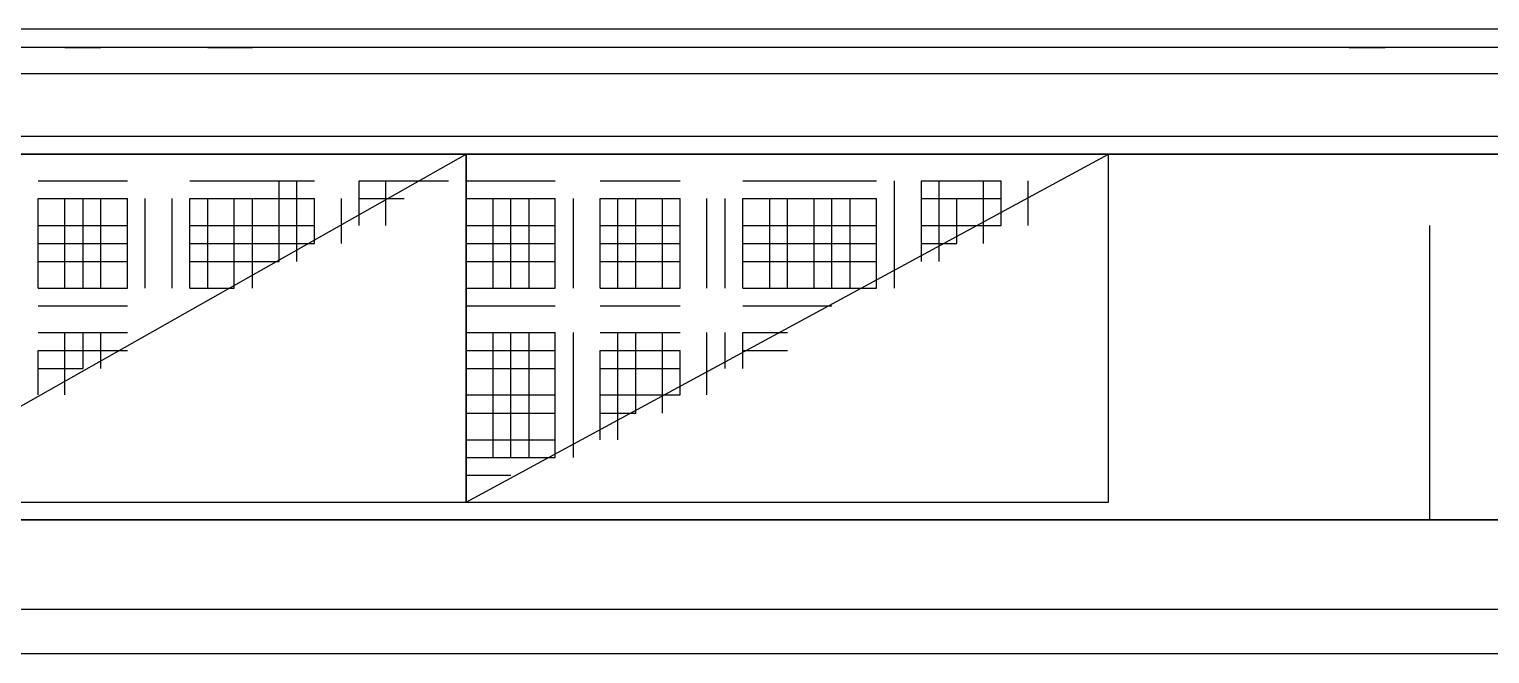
# Model space of a CAD drawing. Header units: millimetres. Extents: x 5 to 415, y 48 to 251.
# Drawn here: x 331.822 to 334.711, y 102.235 to 103.47 of the extents above; entities that cross this region are included whole.
import ezdxf

# ---------------------------------------------------------------- set-up
doc = ezdxf.new("R2010")
doc.units = ezdxf.units.MM
doc.layers.add('P', color=7, linetype='Continuous')

msp = doc.modelspace()

# ---------------------------------------------------------------- linework, layer by layer
at = {"layer": 'P'}
for points in [[(341.277, 103.47), (328.93, 103.47)], [(341.277, 103.434), (328.93, 103.434)], [(331.893, 103.434), (331.964, 103.434)], [(332.176, 103.434), (332.264, 103.434)], [(334.433, 103.434), (334.504, 103.434)], [(341.277, 103.382), (328.93, 103.382)], [(341.277, 103.258), (328.93, 103.258)], [(328.93, 103.223), (341.277, 103.223)], [(341.277, 103.223), (328.93, 103.223)], [(328.965, 103.223), (341.277, 103.223)], [(332.687, 103.223), (331.47, 103.223)], [(331.47, 102.535), (332.687, 103.223)], [(331.84, 103.223), (331.929, 103.223)], [(331.929, 103.223), (332.017, 103.223)], [(332.14, 103.223), (332.228, 103.223)], [(332.228, 103.223), (332.317, 103.223)], [(332.317, 103.223), (332.387, 103.223)], [(332.475, 103.223), (332.564, 103.223)], [(332.564, 103.223), (332.652, 103.223)], [(332.687, 102.535), (332.687, 103.223)], [(332.687, 103.223), (332.775, 103.223)], [(333.957, 103.223), (332.687, 103.223)], [(332.687, 103.223), (332.687, 102.535)], [(332.687, 102.535), (333.957, 103.223)], [(332.775, 103.223), (332.863, 103.223)], [(332.952, 103.223), (333.022, 103.223)], [(333.022, 103.223), (333.11, 103.223)], [(333.234, 103.223), (333.322, 103.223)], [(333.322, 103.223), (333.41, 103.223)], [(333.41, 103.223), (333.498, 103.223)], [(333.587, 103.223), (333.657, 103.223)], [(333.657, 103.223), (333.745, 103.223)], [(333.869, 103.223), (333.957, 103.223)], [(333.957, 102.535), (333.957, 103.223)], [(331.84, 103.17), (331.929, 103.17)], [(331.84, 103.17), (331.929, 103.17)], [(331.84, 103.17), (331.929, 103.17)], [(331.929, 103.17), (332.017, 103.17)], [(331.929, 103.17), (332.017, 103.17)], [(331.929, 103.17), (332.017, 103.17)], [(332.14, 103.17), (332.228, 103.17)], [(332.14, 103.17), (332.228, 103.17)], [(332.14, 103.17), (332.228, 103.17)], [(332.228, 103.17), (332.317, 103.17)], [(332.228, 103.17), (332.317, 103.17)], [(332.228, 103.17), (332.317, 103.17)], [(332.317, 103.17), (332.387, 103.17)], [(332.317, 103.17), (332.387, 103.17)], [(332.317, 103.17), (332.387, 103.17)], [(332.317, 103.082), (332.317, 103.17)], [(332.317, 103.082), (332.317, 103.17)], [(332.317, 103.082), (332.317, 103.17)], [(332.317, 103.082), (332.317, 103.17)], [(332.352, 103.082), (332.352, 103.17)], [(332.352, 103.082), (332.352, 103.17)], [(332.352, 103.082), (332.352, 103.17)], [(332.352, 103.082), (332.352, 103.17)], [(332.475, 103.17), (332.564, 103.17)], [(332.475, 103.17), (332.564, 103.17)], [(332.475, 103.17), (332.564, 103.17)], [(332.475, 103.082), (332.475, 103.17)], [(332.475, 103.082), (332.475, 103.17)], [(332.475, 103.082), (332.475, 103.17)], [(332.475, 103.082), (332.475, 103.17)], [(332.528, 103.082), (332.528, 103.17)], [(332.528, 103.082), (332.528, 103.17)], [(332.528, 103.082), (332.528, 103.17)], [(332.564, 103.17), (332.652, 103.17)], [(332.564, 103.17), (332.652, 103.17)], [(332.564, 103.17), (332.652, 103.17)], [(332.687, 103.17), (332.775, 103.17)], [(332.687, 103.17), (332.775, 103.17)], [(332.687, 103.17), (332.775, 103.17)], [(332.775, 103.17), (332.863, 103.17)], [(332.775, 103.17), (332.863, 103.17)], [(332.775, 103.17), (332.863, 103.17)], [(332.952, 103.17), (333.022, 103.17)], [(332.952, 103.17), (333.022, 103.17)], [(332.952, 103.17), (333.022, 103.17)], [(333.022, 103.17), (333.11, 103.17)], [(333.022, 103.17), (333.11, 103.17)], [(333.022, 103.17), (333.11, 103.17)], [(333.234, 103.17), (333.322, 103.17)], [(333.234, 103.17), (333.322, 103.17)], [(333.234, 103.17), (333.322, 103.17)], [(333.322, 103.17), (333.41, 103.17)], [(333.322, 103.17), (333.41, 103.17)], [(333.322, 103.17), (333.41, 103.17)], [(333.41, 103.17), (333.498, 103.17)], [(333.41, 103.17), (333.498, 103.17)], [(333.41, 103.17), (333.498, 103.17)], [(333.534, 103.082), (333.534, 103.17)], [(333.587, 103.17), (333.657, 103.17)], [(333.587, 103.17), (333.657, 103.17)], [(333.587, 103.17), (333.657, 103.17)], [(333.587, 103.082), (333.587, 103.17)], [(333.587, 103.082), (333.587, 103.17)], [(333.587, 103.082), (333.587, 103.17)], [(333.587, 103.082), (333.587, 103.17)], [(333.622, 103.082), (333.622, 103.17)], [(333.622, 103.082), (333.622, 103.17)], [(333.622, 103.082), (333.622, 103.17)], [(333.657, 103.17), (333.745, 103.17)], [(333.657, 103.17), (333.745, 103.17)], [(333.657, 103.17), (333.745, 103.17)], [(333.71, 103.082), (333.71, 103.17)], [(333.71, 103.082), (333.71, 103.17)], [(333.745, 103.082), (333.745, 103.17)], [(333.745, 103.082), (333.745, 103.17)], [(333.745, 103.082), (333.745, 103.17)], [(333.745, 103.082), (333.745, 103.17)], [(333.798, 103.082), (333.798, 103.17)], [(331.84, 103.135), (331.929, 103.135)], [(331.84, 103.135), (331.929, 103.135)], [(331.84, 103.135), (331.929, 103.135)], [(331.84, 103.135), (331.929, 103.135)], [(331.84, 103.046), (331.84, 103.135)], [(331.84, 103.046), (331.84, 103.135)], [(331.84, 103.046), (331.84, 103.135)], [(331.84, 103.046), (331.84, 103.135)], [(331.893, 103.046), (331.893, 103.135)], [(331.893, 103.046), (331.893, 103.135)], [(331.893, 103.046), (331.893, 103.135)], [(331.893, 103.046), (331.893, 103.135)], [(331.929, 103.135), (332.017, 103.135)], [(331.929, 103.135), (332.017, 103.135)], [(331.929, 103.135), (332.017, 103.135)], [(331.929, 103.135), (332.017, 103.135)], [(331.929, 103.046), (331.929, 103.135)], [(331.929, 103.046), (331.929, 103.135)], [(331.929, 103.046), (331.929, 103.135)], [(331.929, 103.046), (331.929, 103.135)], [(331.964, 103.046), (331.964, 103.135)], [(331.964, 103.046), (331.964, 103.135)], [(331.964, 103.046), (331.964, 103.135)], [(331.964, 103.046), (331.964, 103.135)], [(332.017, 103.046), (332.017, 103.135)], [(332.017, 103.046), (332.017, 103.135)], [(332.017, 103.046), (332.017, 103.135)], [(332.017, 103.046), (332.017, 103.135)], [(332.052, 103.046), (332.052, 103.135)], [(332.052, 103.046), (332.052, 103.135)], [(332.052, 103.046), (332.052, 103.135)], [(332.105, 103.046), (332.105, 103.135)], [(332.105, 103.046), (332.105, 103.135)], [(332.105, 103.046), (332.105, 103.135)], [(332.105, 103.046), (332.105, 103.135)], [(332.14, 103.135), (332.228, 103.135)], [(332.14, 103.135), (332.228, 103.135)], [(332.14, 103.135), (332.228, 103.135)], [(332.14, 103.135), (332.228, 103.135)], [(332.14, 103.046), (332.14, 103.135)], [(332.14, 103.046), (332.14, 103.135)], [(332.14, 103.046), (332.14, 103.135)], [(332.14, 103.046), (332.14, 103.135)], [(332.176, 103.046), (332.176, 103.135)], [(332.176, 103.046), (332.176, 103.135)], [(332.176, 103.046), (332.176, 103.135)], [(332.176, 103.046), (332.176, 103.135)], [(332.228, 103.135), (332.317, 103.135)], [(332.228, 103.135), (332.317, 103.135)], [(332.228, 103.135), (332.317, 103.135)], [(332.228, 103.135), (332.317, 103.135)], [(332.228, 103.046), (332.228, 103.135)], [(332.228, 103.046), (332.228, 103.135)], [(332.228, 103.046), (332.228, 103.135)], [(332.228, 103.046), (332.228, 103.135)], [(332.264, 103.046), (332.264, 103.135)], [(332.264, 103.046), (332.264, 103.135)], [(332.264, 103.046), (332.264, 103.135)], [(332.264, 103.046), (332.264, 103.135)], [(332.317, 103.135), (332.387, 103.135)], [(332.317, 103.135), (332.387, 103.135)], [(332.317, 103.135), (332.387, 103.135)], [(332.317, 103.135), (332.387, 103.135)], [(332.387, 103.046), (332.387, 103.135)], [(332.387, 103.046), (332.387, 103.135)], [(332.387, 103.046), (332.387, 103.135)], [(332.44, 103.046), (332.44, 103.135)], [(332.44, 103.046), (332.44, 103.135)], [(332.44, 103.046), (332.44, 103.135)], [(332.44, 103.046), (332.44, 103.135)], [(332.475, 103.135), (332.564, 103.135)], [(332.475, 103.135), (332.564, 103.135)], [(332.475, 103.135), (332.564, 103.135)], [(332.475, 103.135), (332.564, 103.135)], [(332.687, 103.135), (332.775, 103.135)], [(332.687, 103.135), (332.775, 103.135)], [(332.687, 103.135), (332.775, 103.135)], [(332.687, 103.135), (332.775, 103.135)], [(332.687, 103.046), (332.687, 103.135)], [(332.74, 103.046), (332.74, 103.135)], [(332.74, 103.046), (332.74, 103.135)], [(332.74, 103.046), (332.74, 103.135)], [(332.74, 103.046), (332.74, 103.135)], [(332.775, 103.135), (332.863, 103.135)], [(332.775, 103.135), (332.863, 103.135)], [(332.775, 103.135), (332.863, 103.135)], [(332.775, 103.135), (332.863, 103.135)], [(332.775, 103.046), (332.775, 103.135)], [(332.775, 103.046), (332.775, 103.135)], [(332.775, 103.046), (332.775, 103.135)], [(332.775, 103.046), (332.775, 103.135)], [(332.811, 103.046), (332.811, 103.135)], [(332.811, 103.046), (332.811, 103.135)], [(332.811, 103.046), (332.811, 103.135)], [(332.811, 103.046), (332.811, 103.135)], [(332.863, 103.046), (332.863, 103.135)], [(332.863, 103.046), (332.863, 103.135)], [(332.863, 103.046), (332.863, 103.135)], [(332.899, 103.046), (332.899, 103.135)], [(332.899, 103.046), (332.899, 103.135)], [(332.899, 103.046), (332.899, 103.135)], [(332.899, 103.046), (332.899, 103.135)], [(332.952, 103.135), (333.022, 103.135)], [(332.952, 103.135), (333.022, 103.135)], [(332.952, 103.135), (333.022, 103.135)], [(332.952, 103.135), (333.022, 103.135)], [(332.952, 103.046), (332.952, 103.135)], [(332.952, 103.046), (332.952, 103.135)], [(332.952, 103.046), (332.952, 103.135)], [(332.952, 103.046), (332.952, 103.135)], [(332.987, 103.046), (332.987, 103.135)], [(332.987, 103.046), (332.987, 103.135)], [(332.987, 103.046), (332.987, 103.135)], [(332.987, 103.046), (332.987, 103.135)], [(333.022, 103.135), (333.11, 103.135)], [(333.022, 103.135), (333.11, 103.135)], [(333.022, 103.135), (333.11, 103.135)], [(333.022, 103.135), (333.11, 103.135)], [(333.022, 103.046), (333.022, 103.135)], [(333.022, 103.046), (333.022, 103.135)], [(333.022, 103.046), (333.022, 103.135)], [(333.022, 103.046), (333.022, 103.135)], [(333.075, 103.046), (333.075, 103.135)], [(333.075, 103.046), (333.075, 103.135)], [(333.075, 103.046), (333.075, 103.135)], [(333.075, 103.046), (333.075, 103.135)], [(333.11, 103.046), (333.11, 103.135)], [(333.11, 103.046), (333.11, 103.135)], [(333.11, 103.046), (333.11, 103.135)], [(333.11, 103.046), (333.11, 103.135)], [(333.163, 103.046), (333.163, 103.135)], [(333.163, 103.046), (333.163, 103.135)], [(333.163, 103.046), (333.163, 103.135)], [(333.199, 103.046), (333.199, 103.135)], [(333.199, 103.046), (333.199, 103.135)], [(333.199, 103.046), (333.199, 103.135)], [(333.199, 103.046), (333.199, 103.135)], [(333.234, 103.135), (333.322, 103.135)], [(333.234, 103.135), (333.322, 103.135)], [(333.234, 103.135), (333.322, 103.135)], [(333.234, 103.135), (333.322, 103.135)], [(333.234, 103.046), (333.234, 103.135)], [(333.234, 103.046), (333.234, 103.135)], [(333.234, 103.046), (333.234, 103.135)], [(333.234, 103.046), (333.234, 103.135)], [(333.287, 103.046), (333.287, 103.135)], [(333.287, 103.046), (333.287, 103.135)], [(333.287, 103.046), (333.287, 103.135)], [(333.287, 103.046), (333.287, 103.135)], [(333.322, 103.135), (333.41, 103.135)], [(333.322, 103.135), (333.41, 103.135)], [(333.322, 103.135), (333.41, 103.135)], [(333.322, 103.135), (333.41, 103.135)], [(333.322, 103.046), (333.322, 103.135)], [(333.322, 103.046), (333.322, 103.135)], [(333.322, 103.046), (333.322, 103.135)], [(333.322, 103.046), (333.322, 103.135)], [(333.375, 103.046), (333.375, 103.135)], [(333.375, 103.046), (333.375, 103.135)], [(333.375, 103.046), (333.375, 103.135)], [(333.375, 103.046), (333.375, 103.135)], [(333.41, 103.135), (333.498, 103.135)], [(333.41, 103.135), (333.498, 103.135)], [(333.41, 103.135), (333.498, 103.135)], [(333.41, 103.135), (333.498, 103.135)], [(333.41, 103.046), (333.41, 103.135)], [(333.41, 103.046), (333.41, 103.135)], [(333.41, 103.046), (333.41, 103.135)], [(333.41, 103.046), (333.41, 103.135)], [(333.446, 103.046), (333.446, 103.135)], [(333.446, 103.046), (333.446, 103.135)], [(333.446, 103.046), (333.446, 103.135)], [(333.446, 103.046), (333.446, 103.135)], [(333.498, 103.046), (333.498, 103.135)], [(333.498, 103.046), (333.498, 103.135)], [(333.498, 103.046), (333.498, 103.135)], [(333.534, 103.046), (333.534, 103.135)], [(333.534, 103.046), (333.534, 103.135)], [(333.534, 103.046), (333.534, 103.135)], [(333.587, 103.135), (333.657, 103.135)], [(333.587, 103.135), (333.657, 103.135)], [(333.587, 103.135), (333.657, 103.135)], [(333.587, 103.135), (333.657, 103.135)], [(333.622, 103.046), (333.622, 103.135)], [(333.657, 103.135), (333.745, 103.135)], [(333.657, 103.135), (333.745, 103.135)], [(333.657, 103.135), (333.745, 103.135)], [(333.657, 103.135), (333.745, 103.135)], [(333.657, 103.046), (333.657, 103.135)], [(333.657, 103.046), (333.657, 103.135)], [(333.657, 103.046), (333.657, 103.135)], [(333.657, 103.046), (333.657, 103.135)], [(333.71, 103.046), (333.71, 103.135)], [(333.71, 103.046), (333.71, 103.135)], [(331.84, 103.082), (331.929, 103.082)], [(331.84, 103.082), (331.929, 103.082)], [(331.84, 103.082), (331.929, 103.082)], [(331.84, 103.082), (331.929, 103.082)], [(331.929, 103.082), (332.017, 103.082)], [(331.929, 103.082), (332.017, 103.082)], [(331.929, 103.082), (332.017, 103.082)], [(331.929, 103.082), (332.017, 103.082)], [(332.14, 103.082), (332.228, 103.082)], [(332.14, 103.082), (332.228, 103.082)], [(332.14, 103.082), (332.228, 103.082)], [(332.14, 103.082), (332.228, 103.082)], [(332.228, 103.082), (332.317, 103.082)], [(332.228, 103.082), (332.317, 103.082)], [(332.228, 103.082), (332.317, 103.082)], [(332.228, 103.082), (332.317, 103.082)], [(332.317, 103.082), (332.387, 103.082)], [(332.317, 103.082), (332.387, 103.082)], [(332.317, 103.082), (332.387, 103.082)], [(332.317, 103.082), (332.387, 103.082)], [(332.317, 103.011), (332.317, 103.082)], [(332.317, 103.011), (332.317, 103.082)], [(332.317, 103.011), (332.317, 103.082)], [(332.317, 103.011), (332.317, 103.082)], [(332.352, 103.011), (332.352, 103.082)], [(332.352, 103.011), (332.352, 103.082)], [(332.352, 103.011), (332.352, 103.082)], [(332.352, 103.011), (332.352, 103.082)], [(332.687, 103.082), (332.775, 103.082)], [(332.687, 103.082), (332.775, 103.082)], [(332.687, 103.082), (332.775, 103.082)], [(332.687, 103.082), (332.775, 103.082)], [(332.775, 103.082), (332.863, 103.082)], [(332.775, 103.082), (332.863, 103.082)], [(332.775, 103.082), (332.863, 103.082)], [(332.775, 103.082), (332.863, 103.082)], [(332.952, 103.082), (333.022, 103.082)], [(332.952, 103.082), (333.022, 103.082)], [(332.952, 103.082), (333.022, 103.082)], [(332.952, 103.082), (333.022, 103.082)], [(333.022, 103.082), (333.11, 103.082)], [(333.022, 103.082), (333.11, 103.082)], [(333.022, 103.082), (333.11, 103.082)], [(333.022, 103.082), (333.11, 103.082)], [(333.234, 103.082), (333.322, 103.082)], [(333.234, 103.082), (333.322, 103.082)], [(333.234, 103.082), (333.322, 103.082)], [(333.234, 103.082), (333.322, 103.082)], [(333.322, 103.082), (333.41, 103.082)], [(333.322, 103.082), (333.41, 103.082)], [(333.322, 103.082), (333.41, 103.082)], [(333.322, 103.082), (333.41, 103.082)], [(333.41, 103.082), (333.498, 103.082)], [(333.41, 103.082), (333.498, 103.082)], [(333.41, 103.082), (333.498, 103.082)], [(333.41, 103.082), (333.498, 103.082)], [(333.534, 103.011), (333.534, 103.082)], [(333.587, 103.082), (333.657, 103.082)], [(333.587, 103.082), (333.657, 103.082)], [(333.587, 103.082), (333.657, 103.082)], [(333.587, 103.082), (333.657, 103.082)], [(333.587, 103.011), (333.587, 103.082)], [(333.587, 103.011), (333.587, 103.082)], [(333.587, 103.011), (333.587, 103.082)], [(333.587, 103.011), (333.587, 103.082)], [(333.622, 103.011), (333.622, 103.082)], [(333.622, 103.011), (333.622, 103.082)], [(333.622, 103.011), (333.622, 103.082)], [(333.657, 103.082), (333.745, 103.082)], [(333.657, 103.082), (333.745, 103.082)], [(333.657, 103.082), (333.745, 103.082)], [(334.592, 103.082), (334.592, 102.5)], [(331.84, 103.046), (331.929, 103.046)], [(331.84, 103.046), (331.929, 103.046)], [(331.84, 103.046), (331.929, 103.046)], [(331.84, 103.046), (331.929, 103.046)], [(331.84, 102.958), (331.84, 103.046)], [(331.84, 102.958), (331.84, 103.046)], [(331.84, 102.958), (331.84, 103.046)], [(331.84, 102.958), (331.84, 103.046)], [(331.893, 102.958), (331.893, 103.046)], [(331.893, 102.958), (331.893, 103.046)], [(331.893, 102.958), (331.893, 103.046)], [(331.893, 102.958), (331.893, 103.046)], [(331.929, 103.046), (332.017, 103.046)], [(331.929, 103.046), (332.017, 103.046)], [(331.929, 103.046), (332.017, 103.046)], [(331.929, 103.046), (332.017, 103.046)], [(331.929, 102.958), (331.929, 103.046)], [(331.929, 102.958), (331.929, 103.046)], [(331.929, 102.958), (331.929, 103.046)], [(331.929, 102.958), (331.929, 103.046)], [(331.964, 102.958), (331.964, 103.046)], [(331.964, 102.958), (331.964, 103.046)], [(331.964, 102.958), (331.964, 103.046)], [(331.964, 102.958), (331.964, 103.046)], [(332.017, 102.958), (332.017, 103.046)], [(332.017, 102.958), (332.017, 103.046)], [(332.017, 102.958), (332.017, 103.046)], [(332.017, 102.958), (332.017, 103.046)], [(332.052, 102.958), (332.052, 103.046)], [(332.052, 102.958), (332.052, 103.046)], [(332.052, 102.958), (332.052, 103.046)], [(332.105, 102.958), (332.105, 103.046)], [(332.105, 102.958), (332.105, 103.046)], [(332.105, 102.958), (332.105, 103.046)], [(332.105, 102.958), (332.105, 103.046)], [(332.14, 103.046), (332.228, 103.046)], [(332.14, 103.046), (332.228, 103.046)], [(332.14, 103.046), (332.228, 103.046)], [(332.14, 103.046), (332.228, 103.046)], [(332.14, 102.958), (332.14, 103.046)], [(332.14, 102.958), (332.14, 103.046)], [(332.14, 102.958), (332.14, 103.046)], [(332.14, 102.958), (332.14, 103.046)], [(332.176, 102.958), (332.176, 103.046)], [(332.176, 102.958), (332.176, 103.046)], [(332.176, 102.958), (332.176, 103.046)], [(332.176, 102.958), (332.176, 103.046)], [(332.228, 103.046), (332.317, 103.046)], [(332.228, 103.046), (332.317, 103.046)], [(332.228, 103.046), (332.317, 103.046)], [(332.228, 103.046), (332.317, 103.046)], [(332.228, 102.958), (332.228, 103.046)], [(332.228, 102.958), (332.228, 103.046)], [(332.228, 102.958), (332.228, 103.046)], [(332.228, 102.958), (332.228, 103.046)], [(332.264, 102.958), (332.264, 103.046)], [(332.264, 102.958), (332.264, 103.046)], [(332.264, 102.958), (332.264, 103.046)], [(332.264, 102.958), (332.264, 103.046)], [(332.317, 103.046), (332.387, 103.046)], [(332.317, 103.046), (332.387, 103.046)], [(332.317, 103.046), (332.387, 103.046)], [(332.317, 103.046), (332.387, 103.046)], [(332.687, 103.046), (332.775, 103.046)], [(332.687, 103.046), (332.775, 103.046)], [(332.687, 103.046), (332.775, 103.046)], [(332.687, 103.046), (332.775, 103.046)], [(332.687, 102.958), (332.687, 103.046)], [(332.74, 102.958), (332.74, 103.046)], [(332.74, 102.958), (332.74, 103.046)], [(332.74, 102.958), (332.74, 103.046)], [(332.74, 102.958), (332.74, 103.046)], [(332.775, 103.046), (332.863, 103.046)], [(332.775, 103.046), (332.863, 103.046)], [(332.775, 103.046), (332.863, 103.046)], [(332.775, 103.046), (332.863, 103.046)], [(332.775, 102.958), (332.775, 103.046)], [(332.775, 102.958), (332.775, 103.046)], [(332.775, 102.958), (332.775, 103.046)], [(332.775, 102.958), (332.775, 103.046)], [(332.811, 102.958), (332.811, 103.046)], [(332.811, 102.958), (332.811, 103.046)], [(332.811, 102.958), (332.811, 103.046)], [(332.811, 102.958), (332.811, 103.046)], [(332.863, 102.958), (332.863, 103.046)], [(332.863, 102.958), (332.863, 103.046)], [(332.863, 102.958), (332.863, 103.046)], [(332.899, 102.958), (332.899, 103.046)], [(332.899, 102.958), (332.899, 103.046)], [(332.899, 102.958), (332.899, 103.046)], [(332.899, 102.958), (332.899, 103.046)], [(332.952, 103.046), (333.022, 103.046)], [(332.952, 103.046), (333.022, 103.046)], [(332.952, 103.046), (333.022, 103.046)], [(332.952, 103.046), (333.022, 103.046)], [(332.952, 102.958), (332.952, 103.046)], [(332.952, 102.958), (332.952, 103.046)], [(332.952, 102.958), (332.952, 103.046)], [(332.952, 102.958), (332.952, 103.046)], [(332.987, 102.958), (332.987, 103.046)], [(332.987, 102.958), (332.987, 103.046)], [(332.987, 102.958), (332.987, 103.046)], [(332.987, 102.958), (332.987, 103.046)], [(333.022, 103.046), (333.11, 103.046)], [(333.022, 103.046), (333.11, 103.046)], [(333.022, 103.046), (333.11, 103.046)], [(333.022, 103.046), (333.11, 103.046)], [(333.022, 102.958), (333.022, 103.046)], [(333.022, 102.958), (333.022, 103.046)], [(333.022, 102.958), (333.022, 103.046)], [(333.022, 102.958), (333.022, 103.046)], [(333.075, 102.958), (333.075, 103.046)], [(333.075, 102.958), (333.075, 103.046)], [(333.075, 102.958), (333.075, 103.046)], [(333.075, 102.958), (333.075, 103.046)], [(333.11, 102.958), (333.11, 103.046)], [(333.11, 102.958), (333.11, 103.046)], [(333.11, 102.958), (333.11, 103.046)], [(333.11, 102.958), (333.11, 103.046)], [(333.163, 102.958), (333.163, 103.046)], [(333.163, 102.958), (333.163, 103.046)], [(333.163, 102.958), (333.163, 103.046)], [(333.199, 102.958), (333.199, 103.046)], [(333.199, 102.958), (333.199, 103.046)], [(333.199, 102.958), (333.199, 103.046)], [(333.199, 102.958), (333.199, 103.046)], [(333.234, 103.046), (333.322, 103.046)], [(333.234, 103.046), (333.322, 103.046)], [(333.234, 103.046), (333.322, 103.046)], [(333.234, 103.046), (333.322, 103.046)], [(333.234, 102.958), (333.234, 103.046)], [(333.234, 102.958), (333.234, 103.046)], [(333.234, 102.958), (333.234, 103.046)], [(333.234, 102.958), (333.234, 103.046)], [(333.287, 102.958), (333.287, 103.046)], [(333.287, 102.958), (333.287, 103.046)], [(333.287, 102.958), (333.287, 103.046)], [(333.287, 102.958), (333.287, 103.046)], [(333.322, 103.046), (333.41, 103.046)], [(333.322, 103.046), (333.41, 103.046)], [(333.322, 103.046), (333.41, 103.046)], [(333.322, 103.046), (333.41, 103.046)], [(333.322, 102.958), (333.322, 103.046)], [(333.322, 102.958), (333.322, 103.046)], [(333.322, 102.958), (333.322, 103.046)], [(333.322, 102.958), (333.322, 103.046)], [(333.375, 102.958), (333.375, 103.046)], [(333.375, 102.958), (333.375, 103.046)], [(333.375, 102.958), (333.375, 103.046)], [(333.375, 102.958), (333.375, 103.046)], [(333.41, 103.046), (333.498, 103.046)], [(333.41, 103.046), (333.498, 103.046)], [(333.41, 103.046), (333.498, 103.046)], [(333.41, 103.046), (333.498, 103.046)], [(333.41, 102.958), (333.41, 103.046)], [(333.41, 102.958), (333.41, 103.046)], [(333.41, 102.958), (333.41, 103.046)], [(333.41, 102.958), (333.41, 103.046)], [(333.446, 102.958), (333.446, 103.046)], [(333.446, 102.958), (333.446, 103.046)], [(333.446, 102.958), (333.446, 103.046)], [(333.446, 102.958), (333.446, 103.046)], [(333.498, 102.958), (333.498, 103.046)], [(333.498, 102.958), (333.498, 103.046)], [(333.498, 102.958), (333.498, 103.046)], [(333.534, 102.958), (333.534, 103.046)], [(333.534, 102.958), (333.534, 103.046)], [(333.534, 102.958), (333.534, 103.046)], [(333.587, 103.046), (333.657, 103.046)], [(333.587, 103.046), (333.657, 103.046)], [(333.587, 103.046), (333.657, 103.046)], [(331.84, 103.011), (331.929, 103.011)], [(331.84, 103.011), (331.929, 103.011)], [(331.84, 103.011), (331.929, 103.011)], [(331.84, 103.011), (331.929, 103.011)], [(331.929, 103.011), (332.017, 103.011)], [(331.929, 103.011), (332.017, 103.011)], [(331.929, 103.011), (332.017, 103.011)], [(331.929, 103.011), (332.017, 103.011)], [(332.14, 103.011), (332.228, 103.011)], [(332.14, 103.011), (332.228, 103.011)], [(332.14, 103.011), (332.228, 103.011)], [(332.14, 103.011), (332.228, 103.011)], [(332.228, 103.011), (332.317, 103.011)], [(332.228, 103.011), (332.317, 103.011)], [(332.228, 103.011), (332.317, 103.011)], [(332.228, 103.011), (332.317, 103.011)], [(332.687, 103.011), (332.775, 103.011)], [(332.687, 103.011), (332.775, 103.011)], [(332.687, 103.011), (332.775, 103.011)], [(332.687, 103.011), (332.775, 103.011)], [(332.775, 103.011), (332.863, 103.011)], [(332.775, 103.011), (332.863, 103.011)], [(332.775, 103.011), (332.863, 103.011)], [(332.775, 103.011), (332.863, 103.011)], [(332.952, 103.011), (333.022, 103.011)], [(332.952, 103.011), (333.022, 103.011)], [(332.952, 103.011), (333.022, 103.011)], [(332.952, 103.011), (333.022, 103.011)], [(333.022, 103.011), (333.11, 103.011)], [(333.022, 103.011), (333.11, 103.011)], [(333.022, 103.011), (333.11, 103.011)], [(333.022, 103.011), (333.11, 103.011)], [(333.234, 103.011), (333.322, 103.011)], [(333.234, 103.011), (333.322, 103.011)], [(333.234, 103.011), (333.322, 103.011)], [(333.234, 103.011), (333.322, 103.011)], [(333.322, 103.011), (333.41, 103.011)], [(333.322, 103.011), (333.41, 103.011)], [(333.322, 103.011), (333.41, 103.011)], [(333.322, 103.011), (333.41, 103.011)], [(333.41, 103.011), (333.498, 103.011)], [(333.41, 103.011), (333.498, 103.011)], [(333.41, 103.011), (333.498, 103.011)], [(333.41, 103.011), (333.498, 103.011)], [(331.84, 102.958), (331.929, 102.958)], [(331.84, 102.958), (331.929, 102.958)], [(331.84, 102.958), (331.929, 102.958)], [(331.84, 102.958), (331.929, 102.958)], [(331.929, 102.958), (332.017, 102.958)], [(331.929, 102.958), (332.017, 102.958)], [(331.929, 102.958), (332.017, 102.958)], [(331.929, 102.958), (332.017, 102.958)], [(332.14, 102.958), (332.228, 102.958)], [(332.14, 102.958), (332.228, 102.958)], [(332.14, 102.958), (332.228, 102.958)], [(332.14, 102.958), (332.228, 102.958)], [(332.687, 102.958), (332.775, 102.958)], [(332.687, 102.958), (332.775, 102.958)], [(332.687, 102.958), (332.775, 102.958)], [(332.687, 102.958), (332.775, 102.958)], [(332.775, 102.958), (332.863, 102.958)], [(332.775, 102.958), (332.863, 102.958)], [(332.775, 102.958), (332.863, 102.958)], [(332.775, 102.958), (332.863, 102.958)], [(332.952, 102.958), (333.022, 102.958)], [(332.952, 102.958), (333.022, 102.958)], [(332.952, 102.958), (333.022, 102.958)], [(332.952, 102.958), (333.022, 102.958)], [(333.022, 102.958), (333.11, 102.958)], [(333.022, 102.958), (333.11, 102.958)], [(333.022, 102.958), (333.11, 102.958)], [(333.022, 102.958), (333.11, 102.958)], [(333.234, 102.958), (333.322, 102.958)], [(333.234, 102.958), (333.322, 102.958)], [(333.234, 102.958), (333.322, 102.958)], [(333.234, 102.958), (333.322, 102.958)], [(333.322, 102.958), (333.41, 102.958)], [(333.322, 102.958), (333.41, 102.958)], [(333.322, 102.958), (333.41, 102.958)], [(333.322, 102.958), (333.41, 102.958)], [(333.41, 102.958), (333.498, 102.958)], [(333.41, 102.958), (333.498, 102.958)], [(333.41, 102.958), (333.498, 102.958)], [(331.84, 102.923), (331.929, 102.923)], [(331.84, 102.923), (331.929, 102.923)], [(331.84, 102.923), (331.929, 102.923)], [(331.84, 102.923), (331.929, 102.923)], [(331.929, 102.923), (332.017, 102.923)], [(331.929, 102.923), (332.017, 102.923)], [(331.929, 102.923), (332.017, 102.923)], [(331.929, 102.923), (332.017, 102.923)], [(332.687, 102.923), (332.775, 102.923)], [(332.687, 102.923), (332.775, 102.923)], [(332.687, 102.923), (332.775, 102.923)], [(332.687, 102.923), (332.775, 102.923)], [(332.775, 102.923), (332.863, 102.923)], [(332.775, 102.923), (332.863, 102.923)], [(332.775, 102.923), (332.863, 102.923)], [(332.775, 102.923), (332.863, 102.923)], [(332.952, 102.923), (333.022, 102.923)], [(332.952, 102.923), (333.022, 102.923)], [(332.952, 102.923), (333.022, 102.923)], [(332.952, 102.923), (333.022, 102.923)], [(333.022, 102.923), (333.11, 102.923)], [(333.022, 102.923), (333.11, 102.923)], [(333.022, 102.923), (333.11, 102.923)], [(333.022, 102.923), (333.11, 102.923)], [(333.234, 102.923), (333.322, 102.923)], [(333.234, 102.923), (333.322, 102.923)], [(333.234, 102.923), (333.322, 102.923)], [(333.234, 102.923), (333.322, 102.923)], [(333.322, 102.923), (333.41, 102.923)], [(333.322, 102.923), (333.41, 102.923)], [(333.322, 102.923), (333.41, 102.923)], [(333.322, 102.923), (333.41, 102.923)], [(331.84, 102.87), (331.929, 102.87)], [(331.84, 102.87), (331.929, 102.87)], [(331.84, 102.87), (331.929, 102.87)], [(331.893, 102.799), (331.893, 102.87)], [(331.929, 102.87), (332.017, 102.87)], [(331.929, 102.87), (332.017, 102.87)], [(331.929, 102.87), (332.017, 102.87)], [(331.929, 102.799), (331.929, 102.87)], [(331.929, 102.799), (331.929, 102.87)], [(331.929, 102.799), (331.929, 102.87)], [(331.929, 102.799), (331.929, 102.87)], [(331.964, 102.799), (331.964, 102.87)], [(331.964, 102.799), (331.964, 102.87)], [(332.687, 102.87), (332.775, 102.87)], [(332.687, 102.87), (332.775, 102.87)], [(332.687, 102.87), (332.775, 102.87)], [(332.687, 102.799), (332.687, 102.87)], [(332.74, 102.799), (332.74, 102.87)], [(332.74, 102.799), (332.74, 102.87)], [(332.74, 102.799), (332.74, 102.87)], [(332.74, 102.799), (332.74, 102.87)], [(332.775, 102.87), (332.863, 102.87)], [(332.775, 102.87), (332.863, 102.87)], [(332.775, 102.87), (332.863, 102.87)], [(332.775, 102.799), (332.775, 102.87)], [(332.775, 102.799), (332.775, 102.87)], [(332.775, 102.799), (332.775, 102.87)], [(332.775, 102.799), (332.775, 102.87)], [(332.811, 102.799), (332.811, 102.87)], [(332.811, 102.799), (332.811, 102.87)], [(332.811, 102.799), (332.811, 102.87)], [(332.811, 102.799), (332.811, 102.87)], [(332.863, 102.799), (332.863, 102.87)], [(332.863, 102.799), (332.863, 102.87)], [(332.863, 102.799), (332.863, 102.87)], [(332.899, 102.799), (332.899, 102.87)], [(332.899, 102.799), (332.899, 102.87)], [(332.899, 102.799), (332.899, 102.87)], [(332.952, 102.87), (333.022, 102.87)], [(332.952, 102.87), (333.022, 102.87)], [(332.952, 102.87), (333.022, 102.87)], [(332.987, 102.799), (332.987, 102.87)], [(332.987, 102.799), (332.987, 102.87)], [(333.022, 102.87), (333.11, 102.87)], [(333.022, 102.87), (333.11, 102.87)], [(333.022, 102.87), (333.11, 102.87)], [(333.022, 102.799), (333.022, 102.87)], [(333.022, 102.799), (333.022, 102.87)], [(333.022, 102.799), (333.022, 102.87)], [(333.022, 102.799), (333.022, 102.87)], [(333.075, 102.799), (333.075, 102.87)], [(333.075, 102.799), (333.075, 102.87)], [(333.163, 102.799), (333.163, 102.87)], [(333.163, 102.799), (333.163, 102.87)], [(333.199, 102.799), (333.199, 102.87)], [(333.199, 102.799), (333.199, 102.87)], [(333.199, 102.799), (333.199, 102.87)], [(333.199, 102.799), (333.199, 102.87)], [(333.234, 102.87), (333.322, 102.87)], [(333.234, 102.87), (333.322, 102.87)], [(333.234, 102.87), (333.322, 102.87)], [(333.234, 102.799), (333.234, 102.87)], [(331.84, 102.835), (331.929, 102.835)], [(331.84, 102.835), (331.929, 102.835)], [(331.84, 102.835), (331.929, 102.835)], [(331.84, 102.835), (331.929, 102.835)], [(331.84, 102.747), (331.84, 102.835)], [(331.84, 102.747), (331.84, 102.835)], [(331.84, 102.747), (331.84, 102.835)], [(331.84, 102.747), (331.84, 102.835)], [(331.893, 102.747), (331.893, 102.835)], [(331.893, 102.747), (331.893, 102.835)], [(331.893, 102.747), (331.893, 102.835)], [(331.929, 102.835), (332.017, 102.835)], [(331.929, 102.835), (332.017, 102.835)], [(331.929, 102.835), (332.017, 102.835)], [(331.929, 102.835), (332.017, 102.835)], [(332.687, 102.835), (332.775, 102.835)], [(332.687, 102.835), (332.775, 102.835)], [(332.687, 102.835), (332.775, 102.835)], [(332.687, 102.835), (332.775, 102.835)], [(332.775, 102.835), (332.863, 102.835)], [(332.775, 102.835), (332.863, 102.835)], [(332.775, 102.835), (332.863, 102.835)], [(332.775, 102.835), (332.863, 102.835)], [(332.899, 102.747), (332.899, 102.835)], [(332.952, 102.835), (333.022, 102.835)], [(332.952, 102.835), (333.022, 102.835)], [(332.952, 102.835), (333.022, 102.835)], [(332.952, 102.835), (333.022, 102.835)], [(332.952, 102.747), (332.952, 102.835)], [(332.952, 102.747), (332.952, 102.835)], [(332.952, 102.747), (332.952, 102.835)], [(332.952, 102.747), (332.952, 102.835)], [(332.987, 102.747), (332.987, 102.835)], [(332.987, 102.747), (332.987, 102.835)], [(333.022, 102.835), (333.11, 102.835)], [(333.022, 102.835), (333.11, 102.835)], [(333.022, 102.835), (333.11, 102.835)], [(333.022, 102.835), (333.11, 102.835)], [(333.075, 102.747), (333.075, 102.835)], [(333.075, 102.747), (333.075, 102.835)], [(333.11, 102.747), (333.11, 102.835)], [(333.11, 102.747), (333.11, 102.835)], [(333.11, 102.747), (333.11, 102.835)], [(333.11, 102.747), (333.11, 102.835)], [(333.163, 102.747), (333.163, 102.835)], [(333.234, 102.835), (333.322, 102.835)], [(331.84, 102.799), (331.929, 102.799)], [(331.84, 102.799), (331.929, 102.799)], [(331.84, 102.799), (331.929, 102.799)], [(331.84, 102.799), (331.929, 102.799)], [(332.687, 102.799), (332.775, 102.799)], [(332.687, 102.799), (332.775, 102.799)], [(332.687, 102.799), (332.775, 102.799)], [(332.687, 102.799), (332.775, 102.799)], [(332.687, 102.711), (332.687, 102.799)], [(332.74, 102.711), (332.74, 102.799)], [(332.74, 102.711), (332.74, 102.799)], [(332.74, 102.711), (332.74, 102.799)], [(332.74, 102.711), (332.74, 102.799)], [(332.775, 102.799), (332.863, 102.799)], [(332.775, 102.799), (332.863, 102.799)], [(332.775, 102.799), (332.863, 102.799)], [(332.775, 102.799), (332.863, 102.799)], [(332.775, 102.711), (332.775, 102.799)], [(332.775, 102.711), (332.775, 102.799)], [(332.775, 102.711), (332.775, 102.799)], [(332.775, 102.711), (332.775, 102.799)], [(332.811, 102.711), (332.811, 102.799)], [(332.811, 102.711), (332.811, 102.799)], [(332.811, 102.711), (332.811, 102.799)], [(332.811, 102.711), (332.811, 102.799)], [(332.863, 102.711), (332.863, 102.799)], [(332.863, 102.711), (332.863, 102.799)], [(332.863, 102.711), (332.863, 102.799)], [(332.899, 102.711), (332.899, 102.799)], [(332.899, 102.711), (332.899, 102.799)], [(332.899, 102.711), (332.899, 102.799)], [(332.952, 102.799), (333.022, 102.799)], [(332.952, 102.799), (333.022, 102.799)], [(332.952, 102.799), (333.022, 102.799)], [(332.952, 102.799), (333.022, 102.799)], [(332.987, 102.711), (332.987, 102.799)], [(332.987, 102.711), (332.987, 102.799)], [(333.022, 102.799), (333.11, 102.799)], [(333.022, 102.799), (333.11, 102.799)], [(333.022, 102.799), (333.11, 102.799)], [(333.022, 102.799), (333.11, 102.799)], [(333.022, 102.711), (333.022, 102.799)], [(333.022, 102.711), (333.022, 102.799)], [(333.022, 102.711), (333.022, 102.799)], [(333.022, 102.711), (333.022, 102.799)], [(333.075, 102.711), (333.075, 102.799)], [(333.075, 102.711), (333.075, 102.799)], [(332.687, 102.747), (332.775, 102.747)], [(332.687, 102.747), (332.775, 102.747)], [(332.687, 102.747), (332.775, 102.747)], [(332.687, 102.747), (332.775, 102.747)], [(332.775, 102.747), (332.863, 102.747)], [(332.775, 102.747), (332.863, 102.747)], [(332.775, 102.747), (332.863, 102.747)], [(332.775, 102.747), (332.863, 102.747)], [(332.899, 102.658), (332.899, 102.747)], [(332.952, 102.747), (333.022, 102.747)], [(332.952, 102.747), (333.022, 102.747)], [(332.952, 102.747), (333.022, 102.747)], [(332.952, 102.747), (333.022, 102.747)], [(332.952, 102.658), (332.952, 102.747)], [(332.952, 102.658), (332.952, 102.747)], [(332.952, 102.658), (332.952, 102.747)], [(332.952, 102.658), (332.952, 102.747)], [(332.987, 102.658), (332.987, 102.747)], [(332.987, 102.658), (332.987, 102.747)], [(333.022, 102.747), (333.11, 102.747)], [(333.022, 102.747), (333.11, 102.747)], [(333.022, 102.747), (333.11, 102.747)], [(332.687, 102.711), (332.775, 102.711)], [(332.687, 102.711), (332.775, 102.711)], [(332.687, 102.711), (332.775, 102.711)], [(332.687, 102.711), (332.775, 102.711)], [(332.687, 102.623), (332.687, 102.711)], [(332.74, 102.623), (332.74, 102.711)], [(332.74, 102.623), (332.74, 102.711)], [(332.74, 102.623), (332.74, 102.711)], [(332.74, 102.623), (332.74, 102.711)], [(332.775, 102.711), (332.863, 102.711)], [(332.775, 102.711), (332.863, 102.711)], [(332.775, 102.711), (332.863, 102.711)], [(332.775, 102.711), (332.863, 102.711)], [(332.775, 102.623), (332.775, 102.711)], [(332.775, 102.623), (332.775, 102.711)], [(332.775, 102.623), (332.775, 102.711)], [(332.775, 102.623), (332.775, 102.711)], [(332.811, 102.623), (332.811, 102.711)], [(332.811, 102.623), (332.811, 102.711)], [(332.811, 102.623), (332.811, 102.711)], [(332.811, 102.623), (332.811, 102.711)], [(332.863, 102.623), (332.863, 102.711)], [(332.863, 102.623), (332.863, 102.711)], [(332.863, 102.623), (332.863, 102.711)], [(332.899, 102.623), (332.899, 102.711)], [(332.899, 102.623), (332.899, 102.711)], [(332.899, 102.623), (332.899, 102.711)], [(332.952, 102.711), (333.022, 102.711)], [(332.952, 102.711), (333.022, 102.711)], [(332.952, 102.711), (333.022, 102.711)], [(332.687, 102.658), (332.775, 102.658)], [(332.687, 102.658), (332.775, 102.658)], [(332.687, 102.658), (332.775, 102.658)], [(332.687, 102.658), (332.775, 102.658)], [(332.775, 102.658), (332.863, 102.658)], [(332.775, 102.658), (332.863, 102.658)], [(332.775, 102.658), (332.863, 102.658)], [(332.775, 102.658), (332.863, 102.658)], [(332.687, 102.623), (332.775, 102.623)], [(332.687, 102.623), (332.775, 102.623)], [(332.687, 102.623), (332.775, 102.623)], [(332.687, 102.623), (332.775, 102.623)], [(332.775, 102.623), (332.863, 102.623)], [(332.775, 102.623), (332.863, 102.623)], [(332.775, 102.623), (332.863, 102.623)], [(332.687, 102.588), (332.775, 102.588)], [(332.687, 102.588), (332.775, 102.588)], [(332.687, 102.588), (332.775, 102.588)], [(331.47, 102.535), (332.687, 102.535)], [(332.687, 102.535), (333.957, 102.535)], [(328.93, 102.5), (341.277, 102.5)], [(341.277, 102.5), (328.965, 102.5)], [(328.93, 102.323), (341.277, 102.323)], [(341.277, 102.235), (328.93, 102.235)]]:
    msp.add_lwpolyline(points, dxfattribs=at)

doc.saveas('drawing.dxf')
